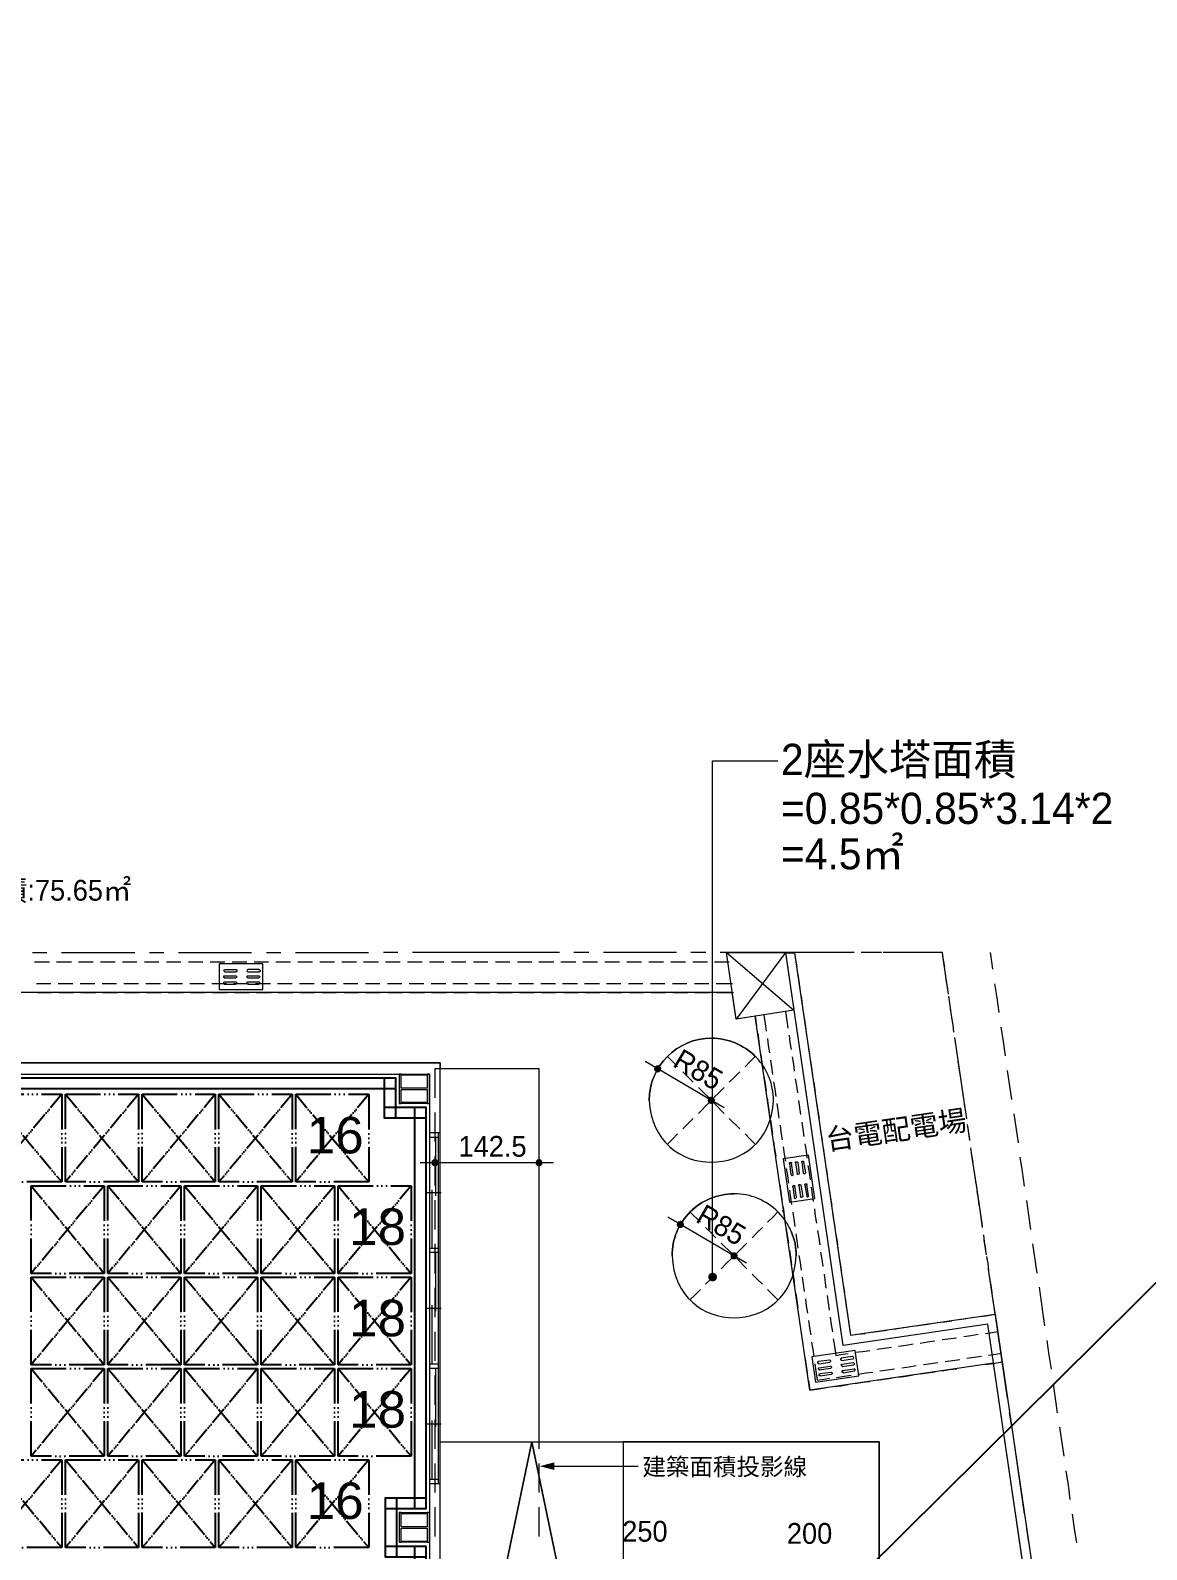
# Model space of a CAD drawing. Header units: millimetres. Extents: x -15161 to 10473752, y -72817 to 33960.
# Drawn here: x 12044 to 13571, y 2881 to 4960 of the extents above; entities that cross this region are included whole.
import ezdxf

# ---------------------------------------------------------------- set-up
doc = ezdxf.new("R2010")
doc.units = ezdxf.units.MM
doc.linetypes.add('ACAD_ISO06W100', pattern=[36, 24, -3, 0, -3, 0, -3, 0, -3])
for name, color, linetype in [('PDF_單色填滿', 7, 'Continuous'), ('PDF_幾何圖形', 7, 'Continuous'), ('PDF_文字', 7, 'Continuous'), ('棧板', 4, 'Continuous')]:
    doc.layers.add(name, color=color, linetype=linetype)
doc.styles.add('PDF PMingLiU', font='PMingLiU.ttf')
doc.styles.get("Standard").update_dxf_attribs({"font": 'arial.ttf'})

# ---------------------------------------------------------------- blocks, each defined once
blk = doc.blocks.new('拆除後的建築底圖1131126')
at = {"layer": 'PDF_單色填滿', "lineweight": 9}
for points in [[(12897.5, 3541.6), (12897, 3539.1), (12902.1, 3539.1)], [(12897, 3539.1), (12897.5, 3536.5), (12902.1, 3539.1)], [(12899.6, 3543.3), (12897.5, 3541.6), (12902.1, 3539.1)], [(12897.5, 3536.5), (12899.6, 3534.8), (12902.1, 3539.1)], [(12902.1, 3544.1), (12899.6, 3543.3), (12902.1, 3539.1)], [(12899.6, 3534.8), (12902.1, 3534), (12902.1, 3539.1)], [(12904.7, 3543.3), (12902.1, 3544.1), (12902.1, 3539.1)], [(12906.3, 3541.6), (12904.7, 3543.3), (12902.1, 3539.1)], [(12906.8, 3539.1), (12906.3, 3541.6), (12902.1, 3539.1)], [(12906.3, 3536.5), (12906.8, 3539.1), (12902.1, 3539.1)], [(12902.1, 3534), (12904.2, 3534.4), (12902.1, 3539.1)], [(12904.2, 3534.4), (12906.3, 3536.5), (12902.1, 3539.1)], [(12971.1, 3498.4), (12970.3, 3495.9), (12975.4, 3495.9)], [(12970.3, 3495.9), (12971.1, 3493.3), (12975.4, 3495.9)], [(12972.8, 3500.5), (12971.1, 3498.4), (12975.4, 3495.9)], [(12971.1, 3493.3), (12972.8, 3491.6), (12975.4, 3495.9)], [(12975.4, 3501), (12972.8, 3500.5), (12975.4, 3495.9)], [(12972.8, 3491.6), (12975.4, 3490.8), (12975.4, 3495.9)], [(12977.9, 3500.1), (12975.4, 3501), (12975.4, 3495.9)], [(12979.6, 3498.4), (12977.9, 3500.1), (12975.4, 3495.9)], [(12980.4, 3495.9), (12979.6, 3498.4), (12975.4, 3495.9)], [(12975.4, 3490.8), (12977.9, 3491.6), (12975.4, 3495.9)], [(12977.9, 3491.6), (12979.6, 3493.3), (12975.4, 3495.9)], [(12979.6, 3493.3), (12980.4, 3495.9), (12975.4, 3495.9)], [(12592.6, 3412.9), (12592.2, 3410.8), (12597.3, 3410.8)], [(12592.2, 3410.8), (12592.6, 3408.2), (12597.3, 3410.8)], [(12594.7, 3415), (12592.6, 3412.9), (12597.3, 3410.8)], [(12592.6, 3408.2), (12594.7, 3406.1), (12597.3, 3410.8)], [(12597.3, 3415.4), (12594.7, 3415), (12597.3, 3410.8)], [(12594.7, 3406.1), (12597.3, 3405.7), (12597.3, 3410.8)], [(12599.4, 3415), (12597.3, 3415.4), (12597.3, 3410.8)], [(12601.5, 3412.9), (12599.4, 3415), (12597.3, 3410.8)], [(12601.9, 3410.8), (12601.5, 3412.9), (12597.3, 3410.8)], [(12597.3, 3405.7), (12599.4, 3406.1), (12597.3, 3410.8)], [(12599.4, 3406.1), (12601.5, 3408.2), (12597.3, 3410.8)], [(12601.5, 3408.2), (12601.9, 3410.8), (12597.3, 3410.8)], [(12735.3, 3412.9), (12734.4, 3410.8), (12739.5, 3410.8)], [(12734.4, 3410.8), (12735.3, 3408.2), (12739.5, 3410.8)], [(12737, 3415), (12735.3, 3412.9), (12739.5, 3410.8)], [(12735.3, 3408.2), (12737, 3406.1), (12739.5, 3410.8)], [(12739.5, 3415.4), (12737, 3415), (12739.5, 3410.8)], [(12737, 3406.1), (12739.5, 3405.7), (12739.5, 3410.8)], [(12742.1, 3415), (12739.5, 3415.4), (12739.5, 3410.8)], [(12743.8, 3412.9), (12742.1, 3415), (12739.5, 3410.8)], [(12744.6, 3410.8), (12743.8, 3412.9), (12739.5, 3410.8)], [(12739.5, 3405.7), (12742.1, 3406.1), (12739.5, 3410.8)], [(12742.1, 3406.1), (12743.8, 3408.2), (12739.5, 3410.8)], [(12743.8, 3408.2), (12744.6, 3410.8), (12739.5, 3410.8)], [(12928.8, 3328.6), (12927.9, 3326.1), (12933, 3326.1)], [(12927.9, 3326.1), (12928.8, 3323.5), (12933, 3326.1)], [(12930.5, 3330.3), (12928.8, 3328.6), (12933, 3326.1)], [(12928.8, 3323.5), (12930.5, 3321.9), (12933, 3326.1)], [(12933, 3331.2), (12930.5, 3330.3), (12933, 3326.1)], [(12930.5, 3321.9), (12933, 3321), (12933, 3326.1)], [(12935.6, 3330.3), (12933, 3331.2), (12933, 3326.1)], [(12937.3, 3328.6), (12935.6, 3330.3), (12933, 3326.1)], [(12938.1, 3326.1), (12937.3, 3328.6), (12933, 3326.1)], [(12937.3, 3323.5), (12938.1, 3326.1), (12933, 3326.1)], [(12933, 3321), (12935.6, 3321.9), (12933, 3326.1)], [(12935.6, 3321.9), (12937.3, 3323.5), (12933, 3326.1)], [(13002, 3285.9), (13001.6, 3283.3), (13006.3, 3283.3)], [(13003.7, 3287.6), (13002, 3285.9), (13006.3, 3283.3)], [(13006.3, 3288), (13003.7, 3287.6), (13006.3, 3283.3)], [(13008.8, 3287.6), (13006.3, 3288), (13006.3, 3283.3)], [(13010.9, 3285.4), (13008.8, 3287.6), (13006.3, 3283.3)], [(13011.4, 3283.3), (13010.9, 3285.4), (13006.3, 3283.3)], [(13001.6, 3283.3), (13002, 3280.8), (13006.3, 3283.3)], [(13002, 3280.8), (13003.7, 3278.7), (13006.3, 3283.3)], [(13003.7, 3278.7), (13006.3, 3278.2), (13006.3, 3283.3)], [(13006.3, 3278.2), (13008.8, 3278.7), (13006.3, 3283.3)], [(13008.8, 3278.7), (13010.9, 3280.8), (13006.3, 3283.3)], [(13010.9, 3280.8), (13011.4, 3283.3), (13006.3, 3283.3)], [(12971.6, 3256.7), (12971.1, 3254.1), (12977.1, 3254.1)], [(12971.1, 3254.1), (12971.6, 3251.6), (12977.1, 3254.1)], [(12973.2, 3258.8), (12971.6, 3256.7), (12977.1, 3254.1)], [(12971.6, 3251.6), (12973.2, 3249.5), (12977.1, 3254.1)], [(12975.8, 3260), (12973.2, 3258.8), (12977.1, 3254.1)], [(12973.2, 3249.5), (12975.8, 3248.2), (12977.1, 3254.1)], [(12978.3, 3260), (12975.8, 3260), (12977.1, 3254.1)], [(12975.8, 3248.2), (12978.3, 3248.2), (12977.1, 3254.1)], [(12980.9, 3258.8), (12978.3, 3260), (12977.1, 3254.1)], [(12982.6, 3256.7), (12980.9, 3258.8), (12977.1, 3254.1)], [(12983, 3254.1), (12982.6, 3256.7), (12977.1, 3254.1)], [(12978.3, 3248.2), (12980.9, 3249.5), (12977.1, 3254.1)], [(12980.9, 3249.5), (12982.6, 3251.6), (12977.1, 3254.1)], [(12982.6, 3251.6), (12983, 3254.1), (12977.1, 3254.1)], [(12760.3, 3000.5), (12740.4, 2995.4), (12760.3, 2990.3)]]:
    blk.add_solid(points, dxfattribs=at)
at = {"layer": 'PDF_幾何圖形', "lineweight": 9}
for points in [[(12977.1, 3254.1), (12977.1, 3960.3), (13066.4, 3960.3)], [(12992.7, 3485.7), (12975.4, 3495.9), (12902.1, 3539.1), (12884.8, 3549.2)], [(12576.9, 3410.8), (12597.3, 3410.8), (12759.4, 3410.8)], [(12597.3, 3410.8), (12597.3, 3400.6)], [(12739.5, 3410.8), (12739.5, 3400.6)], [(13023.6, 3273.2), (13006.3, 3283.3), (12933, 3326.1), (12915.7, 3336.3)], [(12760.3, 2995.4), (12875, 2995.4)]]:
    blk.add_lwpolyline(points, dxfattribs=at)
at = {"layer": 'PDF_幾何圖形', "lineweight": 0}
for points in [[(12066.3, 3697.8), (12046.4, 3697.8)], [(12049.4, 3685.6), (12069.7, 3685.6)], [(12079.4, 3685.6), (12099.8, 3685.6)], [(12186.6, 3697.8), (12086.2, 3697.8)], [(12109.5, 3685.6), (12129.4, 3685.6)], [(12139.6, 3685.6), (12159.5, 3685.6)], [(12169.6, 3685.6), (12189.5, 3685.6)], [(12199.7, 3685.6), (12219.6, 3685.6)], [(12226.4, 3697.8), (12206.5, 3697.8)], [(12229.8, 3685.6), (12249.7, 3685.6)], [(12346.2, 3697.8), (12246.3, 3697.8)], [(12259.8, 3685.6), (12279.7, 3685.6)], [(12289.5, 3685.6), (12309.8, 3685.6)], [(12319.5, 3685.6), (12339.8, 3685.6)], [(12349.6, 3685.6), (12369.5, 3685.6)], [(12386.4, 3697.8), (12366.5, 3697.8)], [(12379.6, 3685.6), (12399.5, 3685.6)], [(12506.2, 3697.8), (12406.3, 3697.8)], [(12409.7, 3685.6), (12429.6, 3685.6)], [(12439.8, 3685.6), (12459.7, 3685.6)], [(12469.8, 3685.6), (12489.7, 3685.6)], [(12499.5, 3685.6), (12519.8, 3685.6)], [(12546.5, 3698.3), (12526.6, 3698.3)], [(12529.5, 3685.6), (12549.8, 3685.6)], [(12559.6, 3685.6), (12579.5, 3685.6)], [(12767.5, 3698.3), (12566.4, 3698.3)], [(12589.6, 3685.6), (12609.5, 3685.6)], [(12619.7, 3685.6), (12639.6, 3685.6)], [(12649.8, 3685.6), (12669.7, 3685.6)], [(12679.8, 3685.6), (12699.7, 3685.6)], [(12709.9, 3685.6), (12729.8, 3685.6)], [(12739.5, 3685.6), (12759.9, 3685.6)], [(12769.6, 3685.6), (12789.9, 3685.6)], [(12781, -313.5), (13428.8, -230.1), (13785.3, 239.5), (13353.5, 3189.8), (13155.7, 3160.5), (13077.4, 3697.8), (13089.3, 3697.8), (13165.9, 3174.5), (13363.6, 3203.3), (13592.7, 1643.1), (13797.6, 236.5), (13435.2, -241.5), (12782.7, -325.8)], [(12807.7, 3698.3), (12787.4, 3698.3)], [(12799.7, 3685.6), (12819.6, 3685.6)], [(12927.5, 3698.3), (12827.6, 3698.3)], [(12829.7, 3685.6), (12849.6, 3685.6)], [(12859.8, 3685.6), (12879.7, 3685.6)], [(12889.8, 3685.6), (12909.7, 3685.6)], [(12919.9, 3685.6), (12939.8, 3685.6)], [(12967.7, 3698.3), (12947.4, 3698.3)], [(12950, 3685.6), (12969.9, 3685.6)], [(12979.6, 3685.6), (12999.9, 3685.6)], [(13168.4, 3698.3), (12987.6, 3698.3)], [(12996.1, 3698.3), (13088.4, 3619.1)], [(13077, 3698.3), (13009.2, 3607.2)], [(13110.4, 3698.3), (13089.3, 3698.3), (13090.5, 3688.5), (13092.2, 3678.8)], [(13140.5, 3698.3), (13120.6, 3698.3)], [(13170.6, 3698.3), (13150.2, 3698.3)], [(13200.6, 3698.3), (13180.3, 3698.3)], [(13208.2, 3698.3), (13188.3, 3698.3)], [(13230.3, 3698.3), (13210.4, 3698.3)], [(13299.7, 3641.1), (13292.5, 3690.6), (13291.6, 3698.3), (13228.1, 3698.3)], [(13260.3, 3698.3), (13240.4, 3698.3)], [(13294.6, 3678.4), (13292.9, 3688.1), (13291.6, 3698.3), (13270.5, 3698.3)], [(13360.7, 3675.4), (13357.7, 3695.3), (13357.3, 3698.3)], [(12309.8, 3663.5), (12308.9, 3663.5), (12308.5, 3664), (12308.1, 3664.4), (12308.1, 3665.7), (12308.5, 3666.1), (12308.9, 3666.5), (12309.8, 3666.5)], [(12309.4, 3666.5), (12324.6, 3666.5)], [(12309.4, 3663.5), (12324.6, 3663.5)], [(12309.8, 3675), (12325, 3675)], [(12309.8, 3672), (12325, 3672)], [(12324.6, 3675), (12325.4, 3675), (12325.9, 3674.5), (12326.3, 3674.1), (12326.3, 3672.9), (12325.9, 3672.4), (12325.4, 3672), (12324.6, 3672)], [(12356.8, 3675), (12341.5, 3675), (12341.1, 3675), (12340.3, 3674.1), (12339.8, 3673.3), (12340.3, 3672.9), (12341.1, 3672), (12341.5, 3672), (12356.8, 3672)], [(12341.1, 3666.5), (12356.3, 3666.5)], [(12341.1, 3663.5), (12356.3, 3663.5)], [(12356.3, 3675), (12357.2, 3675), (12357.6, 3674.5), (12358, 3674.1), (12358, 3672.9), (12357.6, 3672.4), (12357.2, 3672), (12356.3, 3672)], [(13093.5, 3668.6), (13095.2, 3658.9), (13096.5, 3649.1)], [(13298.8, 3648.7), (13297.1, 3658.5), (13295.9, 3668.6)], [(12051.9, 3655.9), (12071.8, 3655.9)], [(12052.8, 3643.6), (12072.7, 3643.6)], [(12081.6, 3655.9), (12101.9, 3655.9)], [(12082.8, 3643.6), (12102.7, 3643.6)], [(12111.6, 3655.9), (12131.9, 3655.9)], [(12112.5, 3643.6), (12132.8, 3643.6)], [(12141.7, 3655.9), (12161.6, 3655.9)], [(12142.5, 3643.6), (12162.9, 3643.6)], [(12171.7, 3655.9), (12191.6, 3655.9)], [(12172.6, 3643.6), (12192.5, 3643.6)], [(12201.8, 3655.9), (12221.7, 3655.9)], [(12202.7, 3643.6), (12222.6, 3643.6)], [(12231.9, 3655.9), (12251.8, 3655.9)], [(12232.7, 3643.6), (12252.6, 3643.6)], [(12261.9, 3655.9), (12281.8, 3655.9)], [(12262.8, 3643.6), (12282.7, 3643.6)], [(12292, 3655.9), (12311.9, 3655.9)], [(12292.8, 3643.6), (12312.7, 3643.6)], [(12309.8, 3655.1), (12308.9, 3655.1), (12308.5, 3655.5), (12308.1, 3655.9), (12308.1, 3657.2), (12308.5, 3657.6), (12308.9, 3658), (12309.8, 3658)], [(12309.4, 3658), (12324.6, 3658)], [(12309.4, 3655.1), (12324.6, 3655.1)], [(12321.6, 3655.9), (12342, 3655.9)], [(12322.9, 3643.6), (12342.8, 3643.6)], [(12341.1, 3658), (12356.3, 3658)], [(12341.1, 3655.1), (12356.3, 3655.1)], [(12351.7, 3655.9), (12372, 3655.9)], [(12352.5, 3643.6), (12372.9, 3643.6)], [(12381.8, 3655.9), (12401.7, 3655.9)], [(12382.6, 3643.6), (12402.5, 3643.6)], [(12411.8, 3655.9), (12431.7, 3655.9)], [(12412.7, 3643.6), (12432.6, 3643.6)], [(12441.9, 3655.9), (12461.8, 3655.9)], [(12442.7, 3643.6), (12462.6, 3643.6)], [(12471.9, 3655.9), (12491.8, 3655.9)], [(12472.8, 3643.6), (12492.7, 3643.6)], [(12502, 3655.9), (12521.9, 3655.9)], [(12502.8, 3643.6), (12522.7, 3643.6)], [(12532.1, 3655.9), (12552, 3655.9)], [(12532.9, 3643.6), (12552.8, 3643.6)], [(12561.7, 3655.9), (12582, 3655.9)], [(12562.5, 3643.6), (12582.9, 3643.6)], [(12591.8, 3655.9), (12612.1, 3655.9)], [(12592.6, 3643.6), (12612.9, 3643.6)], [(12621.8, 3655.9), (12641.7, 3655.9)], [(12622.7, 3643.6), (12642.6, 3643.6)], [(12651.9, 3655.9), (12671.8, 3655.9)], [(12652.7, 3643.6), (12672.6, 3643.6)], [(12681.9, 3655.9), (12701.8, 3655.9)], [(12682.8, 3643.6), (12702.7, 3643.6)], [(12712, 3655.9), (12731.9, 3655.9)], [(12712.9, 3643.6), (12732.8, 3643.6)], [(12742.1, 3655.9), (12762, 3655.9)], [(12742.9, 3643.6), (12762.8, 3643.6)], [(12771.7, 3655.9), (12792, 3655.9)], [(12773, 3643.6), (12792.9, 3643.6)], [(12801.8, 3655.9), (12822.1, 3655.9)], [(12802.6, 3643.6), (12822.9, 3643.6)], [(12831.8, 3655.9), (12851.7, 3655.9)], [(12832.7, 3643.6), (12853, 3643.6)], [(12861.9, 3655.9), (12881.8, 3655.9)], [(12862.7, 3643.6), (12882.6, 3643.6)], [(12892, 3655.9), (12911.9, 3655.9)], [(12892.8, 3643.6), (12912.7, 3643.6)], [(12922, 3655.9), (12941.9, 3655.9)], [(12922.9, 3643.6), (12942.8, 3643.6)], [(12952.1, 3655.9), (12972, 3655.9)], [(12952.9, 3643.6), (12972.8, 3643.6)], [(12982.1, 3655.9), (13004.2, 3655.9)], [(12983, 3643.6), (13005.8, 3643.6)], [(13098.1, 3639), (13100.7, 3619.5)], [(13303.1, 3619.1), (13301.8, 3628.8), (13300.1, 3638.6)], [(13369.1, 3616.1), (13366.2, 3636), (13363.2, 3655.5)], [(13077, 3617.4), (13078.7, 3604.7), (13079.9, 3594.9)], [(13305.6, 3601.3), (13302.7, 3621.2)], [(13035.5, 3611), (13035.9, 3607.7), (13037.2, 3597.9)], [(13047.3, 3612.7), (13049, 3600.5), (13050.3, 3590.7)], [(13102.4, 3609.3), (13103.7, 3599.6), (13105.3, 3589.4)], [(13307.3, 3589.4), (13306, 3599.2), (13304.3, 3608.9)], [(13378, 3556.8), (13375.1, 3576.3), (13372.1, 3596.2)], [(13038.9, 3587.8), (13041.4, 3568.3)], [(13052, 3580.6), (13053.3, 3570.8), (13055, 3561.1)], [(13081.6, 3585.2), (13082.9, 3575), (13084.6, 3565.3)], [(13106.6, 3579.7), (13107.9, 3570), (13109.6, 3559.8)], [(13323, 3482.7), (13308.6, 3581.8)], [(13311.5, 3559.4), (13310.3, 3569.5), (13309, 3579.3)], [(12915.2, 3556), (12922.4, 3549.2), (12929.2, 3542)], [(13043.1, 3558.1), (13044.4, 3548.4), (13046.1, 3538.6)], [(13085.9, 3555.6), (13087.6, 3545.4), (13088.8, 3535.7)], [(12902.1, 3539.1), (12902.5, 3538.6)], [(12936.4, 3534.8), (12950.4, 3520.9)], [(12999.9, 3520.9), (13007.1, 3527.6), (13014.3, 3534.8)], [(13056.2, 3550.9), (13057.5, 3541.2), (13059.2, 3531.4)], [(13110.9, 3550.1), (13112.5, 3540.3), (13113.8, 3530.2)], [(13316.2, 3529.7), (13314.5, 3539.9), (13313.2, 3549.6)], [(13386.5, 3497.1), (13380.6, 3536.9)], [(12957.6, 3513.7), (12964.8, 3506.5), (12972, 3499.7)], [(12978.8, 3499.7), (12985.9, 3506.5), (12993.1, 3513.7)], [(13047.3, 3528.5), (13049, 3518.7), (13050.3, 3508.6)], [(13060.5, 3521.3), (13062.2, 3511.5), (13063.4, 3501.4)], [(13090.1, 3525.5), (13091.8, 3515.8), (13093.1, 3506)], [(13115.5, 3520.4), (13116.8, 3510.3), (13118, 3500.5)], [(13320.4, 3500.1), (13319.2, 3510.3), (13317.5, 3520)], [(12957.6, 3478.1), (12972, 3492.5)], [(12975.4, 3495.9), (12975.8, 3495.5)], [(12978.8, 3492.5), (12993.1, 3478.1)], [(13051.6, 3498.8), (13053.3, 3489.1), (13054.5, 3478.9)], [(13094.8, 3495.9), (13097.3, 3476.4)], [(13065.1, 3491.6), (13066.4, 3481.9), (13067.7, 3471.7)], [(13119.7, 3490.8), (13121, 3480.6), (13122.7, 3470.9)], [(13324.7, 3470.5), (13323.4, 3480.2), (13321.7, 3490.4)], [(13395.4, 3437.9), (13389.5, 3477.7)], [(12589.6, 3451.8), (12589.6, 2971.7), (12604.5, 2971.7), (12604.5, 3451.8)], [(12601.5, 3451.8), (12601.5, 2971.7)], [(12936.4, 3456.9), (12943.6, 3464.1), (12950.4, 3471.3)], [(12999.9, 3471.3), (13014.3, 3456.9)], [(13056.2, 3469.2), (13057.5, 3459.5), (13058.8, 3449.3)], [(13069.4, 3462), (13070.6, 3452.3), (13072.3, 3442.1)], [(13099, 3466.2), (13100.3, 3456.5), (13102, 3446.3)], [(13124, 3461.2), (13125.2, 3451), (13126.9, 3441.3)], [(13328.9, 3442.9), (13325.9, 3462.8)], [(13328.9, 3440.8), (13327.6, 3450.6), (13326.4, 3460.7)], [(12589.6, 3445.5), (12601.5, 3445.5)], [(12597.7, 3445.5), (12597.7, 3365.5)], [(12915.2, 3435.8), (12922.4, 3442.9), (12929.2, 3450.1)], [(13021.5, 3450.1), (13028.3, 3442.9), (13035.5, 3435.8)], [(13060.5, 3439.6), (13061.7, 3429.4), (13063.4, 3419.7)], [(13073.6, 3432.4), (13074.9, 3422.2), (13076.6, 3412.5)], [(13103.2, 3436.6), (13104.9, 3426.9), (13106.2, 3416.7)], [(13128.2, 3431.1), (13129.9, 3421.4), (13131.2, 3411.6)], [(13333.6, 3411.2), (13331.9, 3420.9), (13330.6, 3431.1)], [(12597.3, 3420.5), (12597.7, 3420.1)], [(12739.5, 3410.8), (12740, 3410.3)], [(13082.1, 3409.1), (13082.1, 3409.9), (13082.5, 3410.3), (13082.9, 3410.8), (13084.6, 3410.8), (13085, 3410.3), (13085, 3409.5)], [(13082.1, 3409.5), (13084.2, 3394.3), (13085.4, 3393), (13085.9, 3393), (13086.7, 3393.4), (13087.1, 3393.8), (13087.1, 3394.7), (13085, 3409.9)], [(13090.5, 3410.3), (13090.5, 3411.6), (13091, 3412), (13092.6, 3412), (13093.1, 3411.2), (13093.5, 3410.8)], [(13090.5, 3410.8), (13092.6, 3395.5)], [(13093.5, 3411.2), (13095.6, 3396)], [(13099, 3411.2), (13099, 3412.5), (13099.4, 3412.9), (13101.1, 3412.9), (13101.5, 3412.5), (13101.5, 3411.6)], [(13099, 3411.6), (13101.1, 3396.4)], [(13101.5, 3412), (13104.1, 3396.8)], [(13346.3, 3324.4), (13339.1, 3373.9), (13331.4, 3423.5)], [(13403.8, 3378.6), (13400.9, 3398.5), (13397.9, 3418)], [(13077.8, 3402.7), (13079.5, 3392.6), (13080.8, 3382.8)], [(13107.5, 3407), (13109.2, 3397.2), (13110.4, 3387.1)], [(13132.9, 3401.5), (13135.4, 3382)], [(13337.8, 3381.6), (13336.5, 3391.3), (13334.8, 3401)], [(12585.4, 3369.7), (12605.7, 3369.7)], [(12593.5, 3293.5), (12593.5, 3373.5)], [(13068.9, 3380.3), (13070.6, 3370.1), (13071.9, 3360.4)], [(13082.1, 3373.1), (13083.8, 3362.9), (13085, 3353.2)], [(13086.7, 3378.2), (13088.8, 3362.9), (13088.8, 3362.5), (13089.3, 3362.1), (13090.1, 3361.7), (13090.5, 3361.7), (13091.8, 3362.9), (13091.8, 3363.3), (13089.7, 3378.6)], [(13089.3, 3379.4), (13089.3, 3379), (13089.7, 3378.2)], [(13095.2, 3379.4), (13097.3, 3364.2)], [(13097.3, 3380.7), (13097.7, 3379.9), (13098.1, 3379.4)], [(13097.7, 3379.9), (13100.3, 3364.6)], [(13103.2, 3379.9), (13103.2, 3380.7), (13104.1, 3381.6), (13105.8, 3381.6), (13106.2, 3381.1), (13106.2, 3380.3)], [(13103.2, 3380.3), (13105.8, 3365), (13105.8, 3364.6), (13106.6, 3363.8), (13107, 3363.8), (13107.9, 3364.2), (13108.3, 3364.6), (13108.3, 3365.5), (13106.2, 3380.7)], [(13112.1, 3377.3), (13113.4, 3367.2), (13114.7, 3357.4)], [(13137.1, 3371.8), (13138.4, 3362.1), (13140.1, 3351.9)], [(13342, 3351.9), (13340.8, 3361.7), (13339.1, 3371.4)], [(13073.6, 3350.2), (13076.1, 3330.7)], [(13116.4, 3347.7), (13117.6, 3337.5), (13119.3, 3327.8)], [(13412.7, 3319.3), (13409.8, 3338.8), (13406.8, 3358.7)], [(12933, 3326.1), (12933.4, 3325.7)], [(12946.1, 3343.4), (12960.5, 3329.1)], [(13052.4, 3329.1), (13059.6, 3336.3), (13066.4, 3343.4)], [(13072.3, 3344.7), (13074.4, 3344.7)], [(13086.7, 3343), (13088, 3333.3), (13089.7, 3323.5)], [(13141.3, 3342.2), (13142.6, 3332.4), (13144.3, 3322.3)], [(13346.3, 3321.9), (13345, 3332), (13343.7, 3341.8)], [(12967.3, 3321.9), (12974.5, 3315.1), (12981.7, 3307.9)], [(13031.3, 3307.9), (13038, 3315.1), (13045.2, 3321.9)], [(13077.8, 3320.6), (13079.1, 3310.8), (13080.8, 3301.1)], [(13091, 3313.4), (13092.2, 3303.6), (13093.9, 3293.9)], [(13120.6, 3318), (13122.3, 3307.9), (13123.6, 3298.1)], [(13145.6, 3312.5), (13147.3, 3302.8), (13148.5, 3292.6)], [(13350.9, 3292.2), (13349.2, 3302.4), (13348, 3312.1)], [(12589.6, 3293.5), (12601.5, 3293.5)], [(12601.5, 3287.6), (12589.6, 3287.6)], [(12597.7, 3287.6), (12597.7, 3207.5)], [(12988.9, 3300.7), (13002.9, 3286.7)], [(13010.1, 3286.7), (13016.9, 3293.9), (13024.1, 3300.7)], [(13082.1, 3290.9), (13083.8, 3281.2), (13085, 3271)], [(13124.8, 3288), (13126.5, 3278.2), (13127.8, 3268.5)], [(13351.8, 3284.6), (13348.8, 3304.5)], [(13421.2, 3259.6), (13415.3, 3299.4)], [(12988.9, 3265.5), (12995.7, 3272.7), (13002.9, 3279.5)], [(13006.3, 3283.3), (13006.7, 3282.9)], [(13010.1, 3279.5), (13024.1, 3265.5)], [(13095.2, 3283.7), (13096.9, 3274), (13098.1, 3263.8)], [(13149.8, 3282.9), (13151.5, 3272.7), (13152.8, 3263)], [(13355.2, 3262.6), (13353.9, 3272.7), (13352.2, 3282.5)], [(13380.6, 3088.6), (13363.2, 3208), (13361.9, 3215.6), (13354.7, 3265.1)], [(12967.3, 3244.4), (12974.5, 3251.1), (12981.7, 3258.3)], [(13031.3, 3258.3), (13038, 3251.1), (13045.2, 3244.4)], [(13086.3, 3261.3), (13088, 3251.6), (13089.3, 3241.4)], [(13099.4, 3254.1), (13101.1, 3244.4), (13102.4, 3234.2)], [(13129.5, 3258.3), (13132, 3238.9)], [(13154.5, 3253.3), (13155.7, 3243.1), (13157.4, 3233.4)], [(13359.4, 3232.9), (13358.1, 3242.7), (13356.4, 3252.8)], [(12946.1, 3223.2), (12953.3, 3230), (12960.5, 3237.2)], [(13052.4, 3237.2), (13066.4, 3223.2)], [(13091, 3231.7), (13092.2, 3221.9), (13093.5, 3211.8)], [(13104.1, 3224.5), (13105.3, 3214.7), (13107, 3204.6)], [(13133.7, 3228.7), (13135, 3219), (13136.7, 3208.8)], [(13158.7, 3223.6), (13160, 3213.5), (13161.7, 3203.7)], [(13344.1, 3200.3), (13353.9, 3201.6), (13363.6, 3203.3), (13362.4, 3213), (13361.1, 3223.2)], [(13431.8, 3187.2), (13428.8, 3206.7), (13427.6, 3217.3), (13427.1, 3220.2), (13424.2, 3240.1)], [(12585.4, 3211.8), (12605.7, 3211.8)], [(12593.5, 3135.6), (12593.5, 3215.6)], [(13108.3, 3194.8), (13109.6, 3184.7), (13111.3, 3174.9)], [(13137.9, 3199.1), (13139.2, 3189.3), (13140.9, 3179.2)], [(13162.9, 3193.6), (13164.6, 3183.8), (13165.9, 3174.5), (13175.6, 3175.8), (13185.8, 3177.1)], [(13195.5, 3178.7), (13205.3, 3180), (13215.4, 3181.7)], [(13225.2, 3183), (13235.3, 3184.7), (13245.1, 3185.9)], [(13254.8, 3187.2), (13265, 3188.9), (13274.7, 3190.2)], [(13284.4, 3191.9), (13294.6, 3193.1), (13304.3, 3194.4)], [(13314.5, 3196.1), (13324.2, 3197.4), (13334, 3199.1)], [(13112.5, 3165.2), (13114.2, 3155), (13115.5, 3145.3)], [(13142.2, 3169.4), (13143.9, 3159.7), (13145.6, 3147), (13152.3, 3148.3), (13162.5, 3149.5)], [(13231.5, 3159.7), (13241.7, 3161), (13251.4, 3162.7)], [(13261.2, 3163.9), (13271.3, 3165.6), (13281.1, 3166.9)], [(13291.2, 3168.6), (13310.7, 3171.1)], [(13320.9, 3172.8), (13330.6, 3174.1), (13340.3, 3175.8)], [(13350.5, 3177.1), (13360.2, 3178.3), (13367.4, 3179.6)], [(13440.7, 3127.9), (13437.7, 3147.4), (13434.8, 3167.3)], [(13103.7, 3142.8), (13105.3, 3132.6), (13106.6, 3122.9)], [(13122.3, 3135.6), (13137.5, 3137.7), (13138.8, 3138.9), (13138.8, 3139.4), (13138.4, 3140.2), (13137.9, 3140.6), (13137.1, 3140.6), (13121.9, 3138.5)], [(13152.3, 3142.8), (13152.8, 3142.8), (13153.6, 3143.2)], [(13153.6, 3140.2), (13168.9, 3142.3), (13169.3, 3142.3), (13169.7, 3142.8), (13170.1, 3143.6), (13170.1, 3144), (13168.9, 3145.3), (13168.4, 3145.3), (13153.2, 3143.2)], [(13172.2, 3151.2), (13182, 3152.5), (13192.1, 3153.8)], [(13201.9, 3155.5), (13212, 3156.7), (13221.8, 3158.4)], [(13295.5, 3138.5), (13305.2, 3140.2), (13315.4, 3141.5)], [(13325.1, 3143.2), (13334.8, 3144.4), (13345, 3145.7)], [(13354.7, 3147.4), (13364.5, 3148.7), (13371.7, 3150)], [(12589.6, 3135.6), (12601.5, 3135.6)], [(12589.6, 3129.6), (12601.5, 3129.6)], [(12597.7, 3129.6), (12597.7, 3049.6)], [(13116.8, 3135.6), (13118.5, 3125.4), (13120.2, 3113.1), (13126.9, 3114), (13137.1, 3115.7)], [(13122.7, 3135.6), (13121.9, 3135.6), (13121, 3136.4), (13121, 3138.1), (13121.4, 3138.5), (13122.3, 3138.5)], [(13123.6, 3127.1), (13122.7, 3127.1), (13121.9, 3127.9), (13121.9, 3129.6), (13122.3, 3130.1), (13123.1, 3130.1)], [(13122.7, 3130.1), (13137.9, 3132.2), (13138.8, 3132.2), (13139.2, 3131.7), (13139.6, 3130.9), (13139.6, 3130.5), (13138.4, 3129.2)], [(13123.1, 3127.1), (13138.4, 3129.6)], [(13124.8, 3119), (13123.6, 3119), (13123.1, 3119.5), (13123.1, 3121.2), (13123.6, 3121.6), (13124.4, 3122)], [(13124, 3122), (13139.2, 3124.1)], [(13124.4, 3119), (13139.6, 3121.2)], [(13146.8, 3116.9), (13157, 3118.6), (13166.7, 3119.9)], [(13153.2, 3134.3), (13154, 3134.7), (13154.5, 3134.7)], [(13154.5, 3131.7), (13169.7, 3133.9), (13171, 3135.1), (13171, 3135.6), (13170.6, 3136.4), (13170.1, 3136.8), (13169.3, 3136.8), (13154, 3134.7)], [(13156.2, 3123.7), (13154.9, 3123.7), (13154.5, 3124.1), (13154.5, 3125.8), (13154.9, 3126.2), (13155.7, 3126.2)], [(13155.3, 3126.2), (13170.6, 3128.8)], [(13155.7, 3123.3), (13171, 3125.8), (13171.4, 3125.8), (13172.2, 3126.7), (13172.2, 3127.5), (13171, 3128.8), (13170.6, 3128.4)], [(13176.5, 3121.2), (13186.6, 3122.9), (13196.4, 3124.1)], [(13206.1, 3125.8), (13216.3, 3127.1), (13226, 3128.4)], [(13231.9, 3117.4), (13241.7, 3118.6), (13251.4, 3120.3)], [(13236.2, 3130.1), (13245.9, 3131.3), (13255.7, 3133)], [(13261.6, 3121.6), (13271.3, 3122.9), (13281.5, 3124.5)], [(13265.8, 3134.3), (13275.6, 3136), (13285.3, 3137.3)], [(13291.2, 3125.8), (13301, 3127.5), (13311.1, 3128.8)], [(13350.5, 3134.7), (13360.7, 3136), (13373.4, 3138.1)], [(13108.3, 3112.7), (13109.6, 3103), (13110, 3099.6), (13123.1, 3101.3), (13132.9, 3103)], [(13142.6, 3104.2), (13152.8, 3105.5), (13162.5, 3107.2)], [(13172.2, 3108.5), (13182.4, 3110.2), (13192.1, 3111.4)], [(13202.3, 3113.1), (13212, 3114.4), (13221.8, 3115.7)], [(13449.2, 3068.2), (13446.2, 3088.1), (13443.6, 3108)], [(12593.5, 2977.6), (12593.5, 3057.7)], [(13386.5, 3049.2), (13383.5, 3068.7)], [(12585.4, 3053.4), (12605.7, 3053.4)], [(13458, 3009), (13452.1, 3048.8)], [(13403.8, 2930.2), (13389.5, 3029.3)], [(12589.6, 2977.6), (12601.5, 2977.6)], [(13466.5, 2949.7), (13464, 2969.6), (13461, 2989.1)], [(12589.6, 2971.7), (12589.6, 2851.5), (12604.5, 2851.5), (12604.5, 2971.7)], [(13409.8, 2890.8), (13406.8, 2910.3)], [(13475.4, 2890.4), (13472.4, 2909.9), (13469.5, 2929.8)]]:
    blk.add_lwpolyline(points, dxfattribs=at)
at = {"layer": 'PDF_幾何圖形', "lineweight": 13}
for points in [[(12066.3, 3697.8), (12046.4, 3697.8)], [(12186.6, 3697.8), (12086.2, 3697.8)], [(12226.4, 3697.8), (12206.5, 3697.8)], [(12346.2, 3697.8), (12246.3, 3697.8)], [(12386.4, 3697.8), (12366.5, 3697.8)], [(12506.2, 3697.8), (12406.3, 3697.8)], [(12546.5, 3698.3), (12526.6, 3698.3)], [(12767.5, 3698.3), (12566.4, 3698.3)], [(12807.7, 3698.3), (12787.4, 3698.3)], [(12927.5, 3698.3), (12827.6, 3698.3)], [(12967.7, 3698.3), (12947.4, 3698.3)], [(13168.4, 3698.3), (12987.6, 3698.3)], [(13208.2, 3698.3), (13188.3, 3698.3)], [(13299.7, 3641.1), (13292.5, 3690.6), (13291.6, 3698.3), (13228.1, 3698.3)], [(13305.6, 3601.3), (13302.7, 3621.2)], [(13323, 3482.7), (13308.6, 3581.8)], [(13328.9, 3442.9), (13325.9, 3462.8)], [(13346.3, 3324.4), (13339.1, 3373.9), (13331.4, 3423.5)], [(13351.8, 3284.6), (13348.8, 3304.5)], [(13380.6, 3088.6), (13363.2, 3208), (13361.9, 3215.6), (13354.7, 3265.1)], [(13386.5, 3049.2), (13383.5, 3068.7)], [(13403.8, 2930.2), (13389.5, 3029.3)], [(13409.8, 2890.8), (13406.8, 2910.3)]]:
    blk.add_lwpolyline(points, dxfattribs=at)
at = {"layer": 'PDF_幾何圖形', "lineweight": 0}
for points in [[(12301.7, 3682.6), (12301.7, 3647.5), (12361.9, 3647.5), (12361.9, 3682.6)], [(12996.1, 3698.3), (13077, 3698.3), (13088.4, 3619.1), (13009.2, 3607.2)], [(11419.4, 3643.6), (11419.4, 3606), (11339.3, 3606), (11339.3, 3643.6), (9474.2, 3643.6), (9474.2, 3617.8), (9448.4, 3617.8), (9448.4, 3547.1), (12604.5, 3547.1), (12604.5, 3539.5), (12739.5, 3539.5), (12739.5, 3028.9), (13204.8, 3028.9), (13204.8, 2247.7), (13491.9, 2247.7), (13361.5, 3136.4), (13110, 3099.6), (13035.5, 3611), (13009.2, 3607.2), (13003.7, 3643.6)], [(10291.8, 3547.1), (10291.8, 3531.9), (12589.6, 3531.9), (12589.6, 3451.8), (12604.5, 3451.8), (12604.5, 3547.1)], [(12586.7, 3491.6), (12589.6, 3491.6), (12589.6, 3531.9), (12586.7, 3531.9), (12586.7, 3512.4), (12551.1, 3512.4), (12551.1, 3531.9), (12548.1, 3531.9), (12548.1, 3491.6), (12551.1, 3491.6), (12551.1, 3510.7), (12586.7, 3510.7)], [(12551.1, 3530.2), (12551.1, 3531.9), (12586.7, 3531.9), (12586.7, 3530.2)], [(12551.1, 3491.6), (12551.1, 3493.3), (12586.7, 3493.3), (12586.7, 3491.6)], [(13108.3, 3420.9), (13073.6, 3415.9), (13082.1, 3356.6), (13116.8, 3361.7)], [(13113, 3144.9), (13118, 3110.2), (13177.3, 3119), (13172.2, 3153.8)], [(12854.7, 2428.5), (12729.8, 3028.9), (12604.5, 2428.5), (12729.8, 3028.9)], [(12604.5, 2428.5), (12604.5, 3028.9), (12854.7, 3028.9), (12854.7, 2428.5)], [(12586.7, 2891.3), (12589.6, 2891.3), (12589.6, 2931.9), (12586.7, 2931.9), (12586.7, 2912.4), (12551.1, 2912.4), (12551.1, 2931.9), (12548.1, 2931.9), (12548.1, 2891.3), (12551.1, 2891.3), (12551.1, 2910.7), (12586.7, 2910.7)], [(12551.1, 2930.2), (12551.1, 2931.9), (12586.7, 2931.9), (12586.7, 2930.2)], [(12551.1, 2891.3), (12551.1, 2892.9), (12586.7, 2892.9), (12586.7, 2891.3)]]:
    blk.add_lwpolyline(points, close=True, dxfattribs=at)
for points in [[(13021.5, 3542), (13028.3, 3549.2), (13035.5, 3556, 0.200152), (12975.4, 3581, 0.414055), (12890.3, 3495.9, -0.414055), (12975.4, 3581, -0.200152), (13035.5, 3556)], [(13204.8, 3028.9), (12854.7, 3028.9, -0.000209), (12854.3, 625.2)]]:
    blk.add_lwpolyline(points, format="xyb", dxfattribs=at)
at = {"layer": 'PDF_幾何圖形', "lineweight": 5}
blk.add_lwpolyline([(13035.5, 3556, 0.200152), (12975.4, 3581, 0.414055), (12890.3, 3495.9)], format="xyb", dxfattribs=at)
for points in [[(12597.3, 3499.3), (12597.3, 3539.5), (12628.2, 3539.5)], [(12648.5, 3539.5), (12688.3, 3539.5)], [(12708.2, 3539.5), (12739.5, 3539.5), (12739.5, 3499.3)], [(12597.3, 3439.6), (12597.3, 3479.4)], [(12739.5, 3479.4), (12739.5, 3439.6)], [(12597.3, 3379.4), (12597.3, 3419.2)], [(12739.5, 3419.2), (12739.5, 3379.4)], [(12597.3, 3319.3), (12597.3, 3359.5)], [(12739.5, 3359.5), (12739.5, 3319.3)], [(12597.3, 3259.2), (12597.3, 3299.4)], [(12597.3, 3199.5), (12597.3, 3239.3)], [(12597.3, 3139.4), (12597.3, 3179.2)], [(12597.3, 3079.2), (12597.3, 3119.5)], [(12597.3, 3019.1), (12597.3, 3059.3)], [(12739.5, 3059.3), (12739.5, 3019.1)], [(12597.3, 2959.4), (12597.3, 2999.2)], [(12739.5, 2999.2), (12739.5, 2959.4)], [(12597.3, 2899.3), (12597.3, 2939.5)], [(12739.5, 2939.5), (12739.5, 2899.3)]]:
    blk.add_lwpolyline(points, dxfattribs=at)
at = {"layer": 'PDF_幾何圖形', "lineweight": 0}
for points in [[(13006.3, 3368, 0.416467), (12921.6, 3283.3, -0.416467)], [(13091.4, 3283.3, 0.100499), (13085, 3315.5, -0.100499)]]:
    blk.add_lwpolyline(points, format="xyb", close=True, dxfattribs=at)
at = {"layer": 'PDF_幾何圖形', "lineweight": 5}
blk.add_lwpolyline([(12604.5, 2428.5), (12604.5, 3028.9), (12854.7, 3028.9), (12854.7, 2428.5)], close=True, dxfattribs=at)
for centre, radius, start, end in [((13005.9, 3283.6), 84.4, 89.7797, 180.2203), ((13009, 3283.8), 82.4, 359.6874, 22.6429)]:
    blk.add_arc(centre, radius, start, end, dxfattribs=at)
at = {"layer": 'PDF_幾何圖形', "lineweight": 0}
for points in [[(12309.8, 3672), (12308, 3672), (12308, 3675), (12309.8, 3675)], [(12324.6, 3666.5), (12326.4, 3666.5), (12326.3, 3663.5), (12324.6, 3663.5)], [(12341.1, 3663.5), (12339.4, 3663.5), (12339.3, 3666.5), (12341.1, 3666.5)], [(12356.3, 3666.5), (12358.1, 3666.5), (12358.1, 3663.5), (12356.3, 3663.5)], [(12324.6, 3658), (12326.3, 3658.1), (12326.4, 3655), (12324.6, 3655.1)], [(12341.1, 3655.1), (12339.3, 3655), (12339.4, 3658.1), (12341.1, 3658)], [(12356.3, 3658), (12358.1, 3658.1), (12358.1, 3655), (12356.3, 3655.1)], [(13046.5, 3542.9), (13042.5, 3547.5), (13040.5, 3551.6), (13035.5, 3556)], [(13046.5, 3542.9), (13042.5, 3547.5), (13040.5, 3551.6), (13035.5, 3556)], [(13053.7, 3528.5), (13052, 3533.8), (13049, 3538.1), (13046.5, 3542.9)], [(13053.7, 3528.5), (13052, 3533.8), (13049, 3538.1), (13046.5, 3542.9)], [(13060.5, 3495.9), (13060.4, 3505.6), (13058.2, 3519.9), (13053.7, 3528.5)], [(13060.5, 3495.9), (13060.4, 3505.6), (13058.2, 3519.9), (13053.7, 3528.5)], [(12890.3, 3495.9), (12896, 3383.1), (13054.5, 3383), (13060.5, 3495.9)], [(12890.3, 3495.9), (12896, 3383.1), (13054.5, 3383), (13060.5, 3495.9)], [(13095.6, 3396), (13095.4, 3394.4), (13093, 3393.3), (13092.6, 3395.5)], [(13104.1, 3396.8), (13103.9, 3395.2), (13101.4, 3394.1), (13101.1, 3396.4)], [(13066.4, 3343.4), (13050.7, 3359.1), (13028.5, 3368.5), (13006.3, 3368)], [(13066.4, 3343.4), (13050.7, 3359.1), (13028.5, 3368.5), (13006.3, 3368)], [(13086.7, 3377.7), (13086.4, 3379.4), (13088, 3379.6), (13089.3, 3379.4)], [(13095.2, 3379), (13095.1, 3381.2), (13095.3, 3380.6), (13097.3, 3380.7)], [(13100.3, 3364.6), (13100, 3363), (13097.6, 3361.9), (13097.3, 3364.2)], [(13072.3, 3336.7), (13070.6, 3339.2), (13068.5, 3340.5), (13066.4, 3343.4)], [(13072.3, 3336.7), (13070.6, 3339.2), (13068.5, 3340.5), (13066.4, 3343.4)], [(13077.4, 3329.9), (13075.6, 3332), (13074.5, 3334.8), (13072.3, 3336.7)], [(13077.4, 3329.9), (13075.6, 3332), (13074.5, 3334.8), (13072.3, 3336.7)], [(13085, 3315.5), (13083.5, 3319.4), (13079.8, 3326.6), (13077.4, 3329.9)], [(13085, 3315.5), (13083.5, 3319.4), (13079.8, 3326.6), (13077.4, 3329.9)], [(12921.6, 3283.3), (12926.2, 3170.1), (13086.5, 3170.3), (13091.4, 3283.3)], [(12921.6, 3283.3), (12926.2, 3170.1), (13086.5, 3170.3), (13091.4, 3283.3)], [(13154, 3140.2), (13152.4, 3139.9), (13152.2, 3141.5), (13152.3, 3142.8)], [(13139.2, 3124.1), (13140.8, 3123.9), (13141.9, 3121.5), (13139.6, 3121.2)], [(13154.9, 3131.7), (13152.9, 3131.9), (13153.1, 3132.8), (13153.2, 3134.3)], [(13204.8, 702.3), (13204.8, 1477.8), (13204.8, 2253.3), (13204.8, 3028.9)]]:
    blk.add_open_spline(points, degree=3, dxfattribs=at)
at = {"layer": 'PDF_幾何圖形', "lineweight": 5}
for points in [[(13046.5, 3542.9), (13042.5, 3547.5), (13040.5, 3551.6), (13035.5, 3556)], [(13053.7, 3528.5), (13052, 3533.8), (13049, 3538.1), (13046.5, 3542.9)], [(13060.5, 3495.9), (13060.4, 3505.6), (13058.2, 3519.9), (13053.7, 3528.5)], [(12890.3, 3495.9), (12896, 3383.1), (13054.5, 3383), (13060.5, 3495.9)], [(13066.4, 3343.4), (13050.7, 3359.1), (13028.5, 3368.5), (13006.3, 3368)], [(13072.3, 3336.7), (13070.6, 3339.2), (13068.5, 3340.5), (13066.4, 3343.4)], [(13077.4, 3329.9), (13075.6, 3332), (13074.5, 3334.8), (13072.3, 3336.7)], [(13085, 3315.5), (13083.5, 3319.4), (13079.8, 3326.6), (13077.4, 3329.9)], [(12921.6, 3283.3), (12926.2, 3170.1), (13086.5, 3170.3), (13091.4, 3283.3)]]:
    blk.add_open_spline(points, degree=3, dxfattribs=at)
at = {"layer": 'PDF_文字', "attachment_point": 4, "style": 'PDF PMingLiU'}
for s, insert, char_height in [('2座水塔面積', (13070.6, 3960), 42.67), ('=0.85*0.85*3.14*2', (13070.6, 3895.2), 42.671), ('=4.5㎡', (13070.6, 3833), 42.67), ('草皮面積:75.65㎡', (11884.3, 3781.7), 28.447), ('142.5', (12629.4, 3432.8), 28.45), ('建築面積投影線', (12880.9, 2993.3), 23.61), ('250', (12853.4, 2906.1), 28.45), ('200', (13078.7, 2903.2), 28.45)]:
    blk.add_mtext(s, dxfattribs=dict(at, insert=insert, char_height=char_height))
at = {"layer": 'PDF_文字', "char_height": 28.45, "attachment_point": 4, "style": 'PDF PMingLiU'}
for s, insert, rotation in [('R85', (12928, 3555.2), 329.5907), ('台電配電場', (13132.3, 3439.9), 8.3315), ('R85', (12959.4, 3342.6), 329.5905)]:
    blk.add_mtext(s, dxfattribs=dict(at, insert=insert, rotation=rotation))
blk = doc.blocks.new('棧板')
at = {"color": 4, "linetype": 'ACAD_ISO06W100', "ltscale": 20}
blk.add_lwpolyline([(58209, -10310), (59209, -10310), (59209, -11510), (58209, -11510)], close=True, dxfattribs=at)
at = {"color": 4, "linetype": 'ACAD_ISO06W100', "ltscale": 10}
for points in [[(58209, -10310), (59209, -11510)], [(59209, -10310), (58209, -11510)]]:
    blk.add_lwpolyline(points, dxfattribs=at)

msp = doc.modelspace()

# ---------------------------------------------------------------- linework, layer by layer
at = {"color": 4}
msp.add_lwpolyline([(15312.2056, 4959.9057), (8080.2167, -2209.2652)], dxfattribs=at)
at = {"color": 94}
for points in [[(12543.1498, 3526.8628), (12543.1498, 3511.8628), (11843.9438, 3511.8628), (11843.9438, 3526.8628)], [(12528.1498, 3526.8628), (12543.1498, 3526.8628), (12543.1498, 3471.6395), (12528.1498, 3471.6395)], [(12584.6433, 3486.6395), (12584.6433, 3471.6395), (12528.1498, 3471.6395), (12528.1498, 3486.6395)], [(12569.6433, 3486.6395), (12584.6433, 3486.6395), (12584.6433, 2936.9608), (12569.6433, 2936.9608)], [(12584.6433, 2951.9608), (12584.6433, 2936.9608), (12529.42, 2936.9608), (12529.42, 2951.9608)], [(12544.42, 2870.8976), (12529.42, 2870.8976), (12529.42, 2951.9608), (12544.42, 2951.9608)], [(12584.6433, 2885.8976), (12584.6433, 2870.8976), (12529.42, 2870.8976), (12529.42, 2885.8976)], [(12569.6433, 2885.8976), (12584.6433, 2885.8976), (12584.6433, 2363.6142), (12569.6433, 2363.6142)]]:
    msp.add_lwpolyline(points, close=True, dxfattribs=at)

# ---------------------------------------------------------------- block references
at = {"color": 30}
msp.add_blockref('拆除後的建築底圖1131126', (0, 0), dxfattribs=at)
at = {"layer": '棧板', "color": 4, "xscale": 0.1, "yscale": 0.1, "zscale": 0.1}
for p in [(6165.7285, 4535.2655), (6270.7285, 4535.2655), (6375.7285, 4535.2655), (6480.7285, 4535.2655), (6585.7285, 4535.2655), (6223.7, 4410.0503), (6328.7, 4410.0503), (6433.7, 4410.0503), (6538.7, 4410.0503), (6643.7, 4410.0503), (6223.7, 4285.0503), (6328.7, 4285.0503), (6433.7, 4285.0503), (6538.7, 4285.0503), (6643.7, 4285.0503), (6223.7, 4160.0503), (6328.7, 4160.0503), (6433.7, 4160.0503), (6538.7, 4160.0503), (6643.7, 4160.0503), (6165.7285, 4035.0503), (6270.7285, 4035.0503), (6375.7285, 4035.0503), (6480.7285, 4035.0503), (6585.7285, 4035.0503)]:
    msp.add_blockref('棧板', p, dxfattribs=at)

# ---------------------------------------------------------------- texts
at = {"color": 211, "char_height": 50, "attachment_point": 1}
for s, insert in [('16', (12421.9058, 3473.3045)), ('18', (12479.8774, 3348.0893)), ('18', (12479.8774, 3223.0893)), ('18', (12479.8774, 3098.0893)), ('16', (12421.9058, 2973.0893))]:
    msp.add_mtext_dynamic_manual_height_columns(s, width=84.498161, gutter_width=12.5, heights=[63.2357], dxfattribs=dict(at, insert=insert))

doc.saveas('drawing.dxf')
